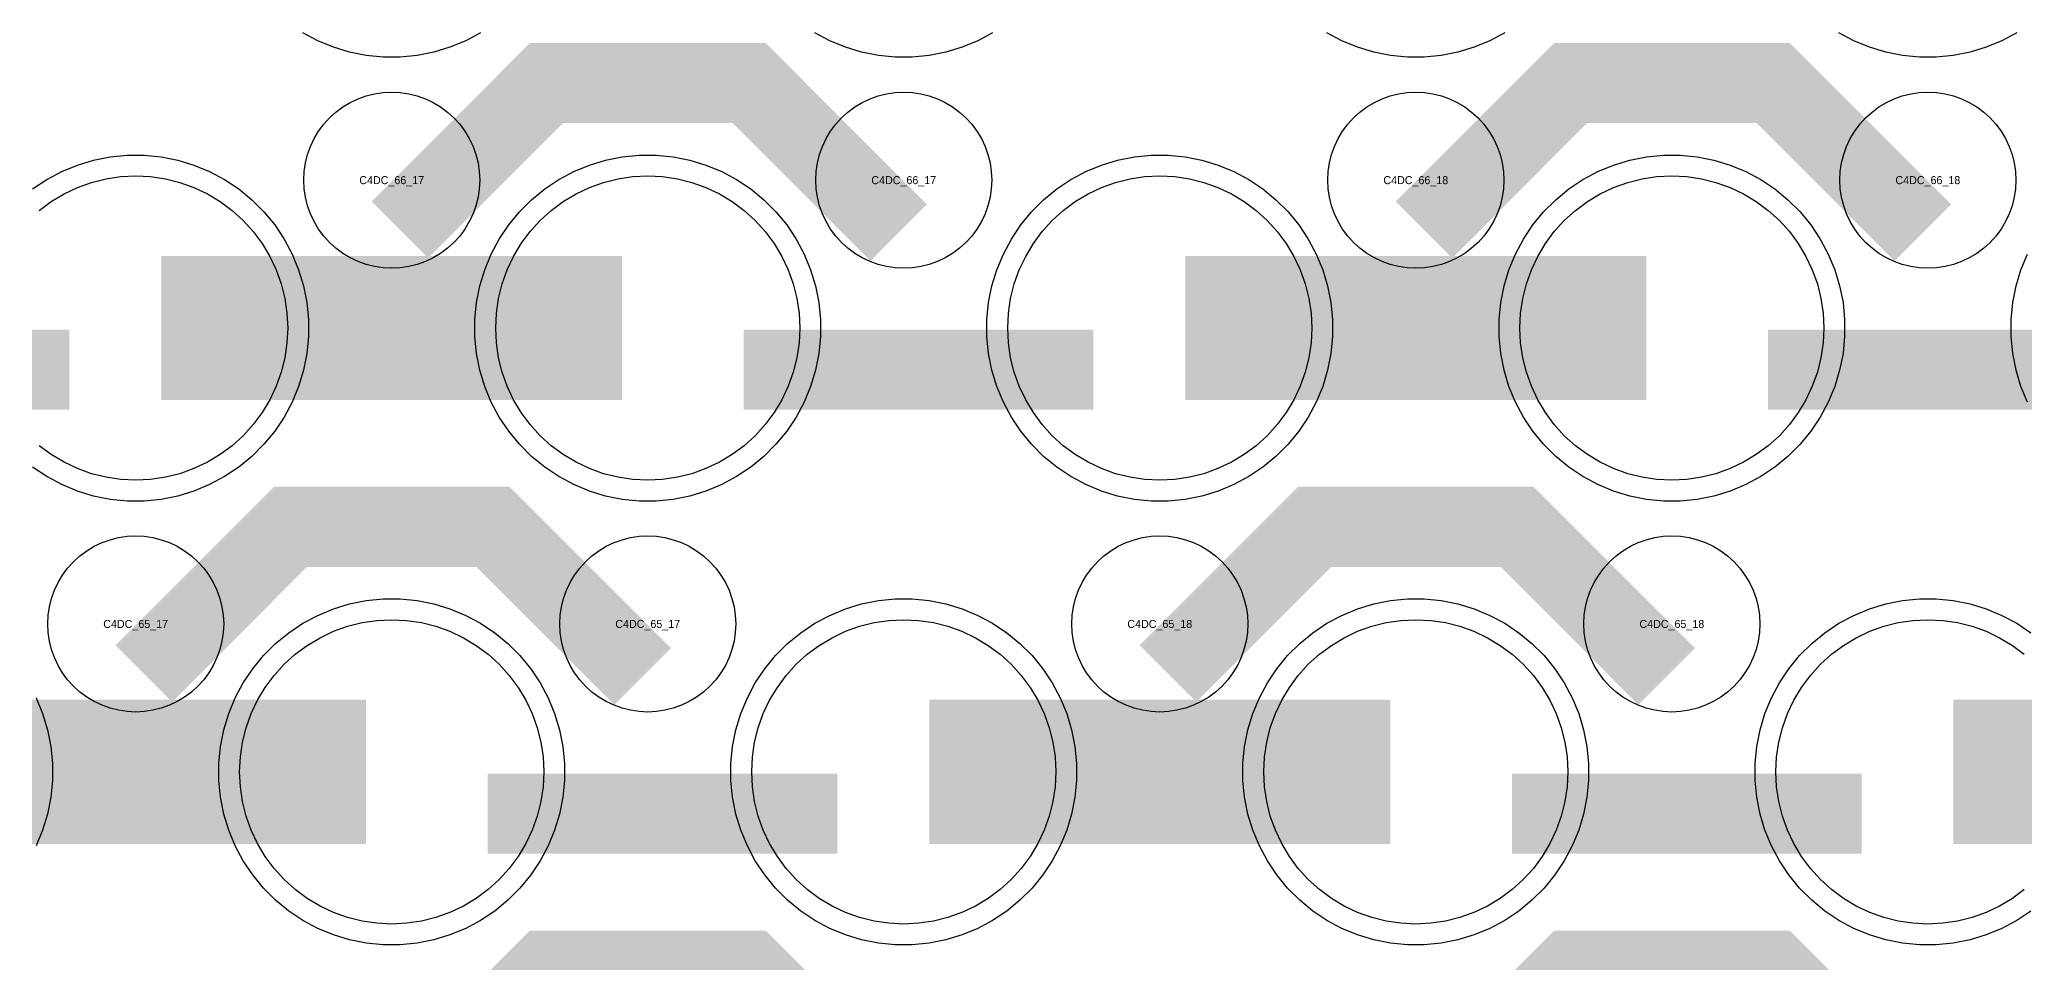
# Model space of a CAD drawing. Extents: x -11880 to 11880, y -14992 to 14992.
# Drawn here: x -6590 to -5970, y -5892 to -5604 of the extents above; entities that cross this region are included whole.
import ezdxf
from ezdxf.enums import TextEntityAlignment as Align

# ---------------------------------------------------------------- set-up
doc = ezdxf.new("R2010")
doc.units = 0
doc.header["$MEASUREMENT"] = 0
for name, color, linetype in [('GDS_775_DT_237', 138, 'CONTINUOUS'), ('RDL1_FS', 34, 'CONTINUOUS'), ('RDL_BS', 160, 'CONTINUOUS')]:
    doc.layers.add(name, color=color, linetype=linetype)

msp = doc.modelspace()

# ---------------------------------------------------------------- linework, layer by layer
at = {"layer": 'RDL1_FS'}
for points in [[(-6590.14, -5657.611), (-6586.395, -5654.833), (-6582.395, -5652.435), (-6578.181, -5650.443), (-6573.791, -5648.871), (-6569.268, -5647.739), (-6564.657, -5647.055), (-6560, -5646.826), (-6555.343, -5647.055), (-6550.732, -5647.739), (-6546.209, -5648.871), (-6541.819, -5650.443), (-6537.605, -5652.435), (-6533.605, -5654.833), (-6529.86, -5657.611), (-6526.406, -5660.741), (-6523.276, -5664.195), (-6520.498, -5667.94), (-6518.1, -5671.94), (-6516.108, -5676.154), (-6514.536, -5680.544), (-6513.404, -5685.067), (-6512.72, -5689.678), (-6512.491, -5694.335), (-6512.72, -5698.992), (-6513.404, -5703.603), (-6514.536, -5708.126), (-6516.108, -5712.516), (-6518.1, -5716.73), (-6520.498, -5720.73), (-6523.276, -5724.475), (-6526.406, -5727.929), (-6529.86, -5731.059), (-6533.605, -5733.837), (-6537.605, -5736.235), (-6541.819, -5738.227), (-6546.209, -5739.799), (-6550.732, -5740.931), (-6555.343, -5741.615), (-6560, -5741.844), (-6564.657, -5741.615), (-6569.268, -5740.931), (-6573.791, -5739.799), (-6578.181, -5738.227), (-6582.395, -5736.235), (-6586.395, -5733.837), (-6590.14, -5731.059)], [(-5969.86, -5869.624), (-5973.605, -5872.402), (-5977.605, -5874.8), (-5981.819, -5876.792), (-5986.209, -5878.364), (-5990.732, -5879.496), (-5995.343, -5880.18), (-6000, -5880.409), (-6004.657, -5880.18), (-6009.268, -5879.496), (-6013.791, -5878.364), (-6018.181, -5876.792), (-6022.395, -5874.8), (-6026.395, -5872.402), (-6030.14, -5869.624), (-6033.594, -5866.494), (-6036.724, -5863.04), (-6039.502, -5859.295), (-6041.9, -5855.295), (-6043.892, -5851.081), (-6045.464, -5846.691), (-6046.596, -5842.168), (-6047.28, -5837.557), (-6047.509, -5832.9), (-6047.28, -5828.243), (-6046.596, -5823.632), (-6045.464, -5819.109), (-6043.892, -5814.719), (-6041.9, -5810.505), (-6039.502, -5806.505), (-6036.724, -5802.76), (-6033.594, -5799.306), (-6030.14, -5796.176), (-6026.395, -5793.398), (-6022.395, -5791), (-6018.181, -5789.008), (-6013.791, -5787.436), (-6009.268, -5786.304), (-6004.657, -5785.62), (-6000, -5785.391), (-5995.343, -5785.62), (-5990.732, -5786.304), (-5986.209, -5787.436), (-5981.819, -5789.008), (-5977.605, -5791), (-5973.605, -5793.398), (-5969.86, -5796.176)]]:
    msp.add_lwpolyline(points, dxfattribs=at)
for points in [[(-6400, -5741.844), (-6404.657, -5741.615), (-6409.268, -5740.931), (-6413.791, -5739.799), (-6418.181, -5738.227), (-6422.395, -5736.235), (-6426.395, -5733.837), (-6430.14, -5731.059), (-6433.594, -5727.929), (-6436.724, -5724.475), (-6439.502, -5720.73), (-6441.9, -5716.73), (-6443.892, -5712.516), (-6445.464, -5708.126), (-6446.596, -5703.603), (-6447.28, -5698.992), (-6447.509, -5694.335), (-6447.28, -5689.678), (-6446.596, -5685.067), (-6445.464, -5680.544), (-6443.892, -5676.154), (-6441.9, -5671.94), (-6439.502, -5667.94), (-6436.724, -5664.195), (-6433.594, -5660.741), (-6430.14, -5657.611), (-6426.395, -5654.833), (-6422.395, -5652.435), (-6418.181, -5650.443), (-6413.791, -5648.871), (-6409.268, -5647.739), (-6404.657, -5647.055), (-6400, -5646.826), (-6395.343, -5647.055), (-6390.732, -5647.739), (-6386.209, -5648.871), (-6381.819, -5650.443), (-6377.605, -5652.435), (-6373.605, -5654.833), (-6369.86, -5657.611), (-6366.406, -5660.741), (-6363.276, -5664.195), (-6360.498, -5667.94), (-6358.1, -5671.94), (-6356.108, -5676.154), (-6354.536, -5680.544), (-6353.404, -5685.067), (-6352.72, -5689.678), (-6352.491, -5694.335), (-6352.72, -5698.992), (-6353.404, -5703.603), (-6354.536, -5708.126), (-6356.108, -5712.516), (-6358.1, -5716.73), (-6360.498, -5720.73), (-6363.276, -5724.475), (-6366.406, -5727.929), (-6369.86, -5731.059), (-6373.605, -5733.837), (-6377.605, -5736.235), (-6381.819, -5738.227), (-6386.209, -5739.799), (-6390.732, -5740.931), (-6395.343, -5741.615)], [(-6240, -5741.844), (-6244.657, -5741.615), (-6249.268, -5740.931), (-6253.791, -5739.799), (-6258.181, -5738.227), (-6262.395, -5736.235), (-6266.395, -5733.837), (-6270.14, -5731.059), (-6273.594, -5727.929), (-6276.724, -5724.475), (-6279.502, -5720.73), (-6281.9, -5716.73), (-6283.892, -5712.516), (-6285.464, -5708.126), (-6286.596, -5703.603), (-6287.28, -5698.992), (-6287.509, -5694.335), (-6287.28, -5689.678), (-6286.596, -5685.067), (-6285.464, -5680.544), (-6283.892, -5676.154), (-6281.9, -5671.94), (-6279.502, -5667.94), (-6276.724, -5664.195), (-6273.594, -5660.741), (-6270.14, -5657.611), (-6266.395, -5654.833), (-6262.395, -5652.435), (-6258.181, -5650.443), (-6253.791, -5648.871), (-6249.268, -5647.739), (-6244.657, -5647.055), (-6240, -5646.826), (-6235.343, -5647.055), (-6230.732, -5647.739), (-6226.209, -5648.871), (-6221.819, -5650.443), (-6217.605, -5652.435), (-6213.605, -5654.833), (-6209.86, -5657.611), (-6206.406, -5660.741), (-6203.276, -5664.195), (-6200.498, -5667.94), (-6198.1, -5671.94), (-6196.108, -5676.154), (-6194.536, -5680.544), (-6193.404, -5685.067), (-6192.72, -5689.678), (-6192.491, -5694.335), (-6192.72, -5698.992), (-6193.404, -5703.603), (-6194.536, -5708.126), (-6196.108, -5712.516), (-6198.1, -5716.73), (-6200.498, -5720.73), (-6203.276, -5724.475), (-6206.406, -5727.929), (-6209.86, -5731.059), (-6213.605, -5733.837), (-6217.605, -5736.235), (-6221.819, -5738.227), (-6226.209, -5739.799), (-6230.732, -5740.931), (-6235.343, -5741.615)], [(-6080, -5741.844), (-6084.657, -5741.615), (-6089.268, -5740.931), (-6093.791, -5739.799), (-6098.181, -5738.227), (-6102.395, -5736.235), (-6106.395, -5733.837), (-6110.14, -5731.059), (-6113.594, -5727.929), (-6116.724, -5724.475), (-6119.502, -5720.73), (-6121.9, -5716.73), (-6123.892, -5712.516), (-6125.464, -5708.126), (-6126.596, -5703.603), (-6127.28, -5698.992), (-6127.509, -5694.335), (-6127.28, -5689.678), (-6126.596, -5685.067), (-6125.464, -5680.544), (-6123.892, -5676.154), (-6121.9, -5671.94), (-6119.502, -5667.94), (-6116.724, -5664.195), (-6113.594, -5660.741), (-6110.14, -5657.611), (-6106.395, -5654.833), (-6102.395, -5652.435), (-6098.181, -5650.443), (-6093.791, -5648.871), (-6089.268, -5647.739), (-6084.657, -5647.055), (-6080, -5646.826), (-6075.343, -5647.055), (-6070.732, -5647.739), (-6066.209, -5648.871), (-6061.819, -5650.443), (-6057.605, -5652.435), (-6053.605, -5654.833), (-6049.86, -5657.611), (-6046.406, -5660.741), (-6043.276, -5664.195), (-6040.498, -5667.94), (-6038.1, -5671.94), (-6036.108, -5676.154), (-6034.536, -5680.544), (-6033.404, -5685.067), (-6032.72, -5689.678), (-6032.491, -5694.335), (-6032.72, -5698.992), (-6033.404, -5703.603), (-6034.536, -5708.126), (-6036.108, -5712.516), (-6038.1, -5716.73), (-6040.498, -5720.73), (-6043.276, -5724.475), (-6046.406, -5727.929), (-6049.86, -5731.059), (-6053.605, -5733.837), (-6057.605, -5736.235), (-6061.819, -5738.227), (-6066.209, -5739.799), (-6070.732, -5740.931), (-6075.343, -5741.615)], [(-6480, -5880.409), (-6484.657, -5880.18), (-6489.268, -5879.496), (-6493.791, -5878.364), (-6498.181, -5876.792), (-6502.395, -5874.8), (-6506.395, -5872.402), (-6510.14, -5869.624), (-6513.594, -5866.494), (-6516.724, -5863.04), (-6519.502, -5859.295), (-6521.9, -5855.295), (-6523.892, -5851.081), (-6525.464, -5846.691), (-6526.596, -5842.168), (-6527.28, -5837.557), (-6527.509, -5832.9), (-6527.28, -5828.243), (-6526.596, -5823.632), (-6525.464, -5819.109), (-6523.892, -5814.719), (-6521.9, -5810.505), (-6519.502, -5806.505), (-6516.724, -5802.76), (-6513.594, -5799.306), (-6510.14, -5796.176), (-6506.395, -5793.398), (-6502.395, -5791), (-6498.181, -5789.008), (-6493.791, -5787.436), (-6489.268, -5786.304), (-6484.657, -5785.62), (-6480, -5785.391), (-6475.343, -5785.62), (-6470.732, -5786.304), (-6466.209, -5787.436), (-6461.819, -5789.008), (-6457.605, -5791), (-6453.605, -5793.398), (-6449.86, -5796.176), (-6446.406, -5799.306), (-6443.276, -5802.76), (-6440.498, -5806.505), (-6438.1, -5810.505), (-6436.108, -5814.719), (-6434.536, -5819.109), (-6433.404, -5823.632), (-6432.72, -5828.243), (-6432.491, -5832.9), (-6432.72, -5837.557), (-6433.404, -5842.168), (-6434.536, -5846.691), (-6436.108, -5851.081), (-6438.1, -5855.295), (-6440.498, -5859.295), (-6443.276, -5863.04), (-6446.406, -5866.494), (-6449.86, -5869.624), (-6453.605, -5872.402), (-6457.605, -5874.8), (-6461.819, -5876.792), (-6466.209, -5878.364), (-6470.732, -5879.496), (-6475.343, -5880.18)], [(-6320, -5880.409), (-6324.657, -5880.18), (-6329.268, -5879.496), (-6333.791, -5878.364), (-6338.181, -5876.792), (-6342.395, -5874.8), (-6346.395, -5872.402), (-6350.14, -5869.624), (-6353.594, -5866.494), (-6356.724, -5863.04), (-6359.502, -5859.295), (-6361.9, -5855.295), (-6363.892, -5851.081), (-6365.464, -5846.691), (-6366.596, -5842.168), (-6367.28, -5837.557), (-6367.509, -5832.9), (-6367.28, -5828.243), (-6366.596, -5823.632), (-6365.464, -5819.109), (-6363.892, -5814.719), (-6361.9, -5810.505), (-6359.502, -5806.505), (-6356.724, -5802.76), (-6353.594, -5799.306), (-6350.14, -5796.176), (-6346.395, -5793.398), (-6342.395, -5791), (-6338.181, -5789.008), (-6333.791, -5787.436), (-6329.268, -5786.304), (-6324.657, -5785.62), (-6320, -5785.391), (-6315.343, -5785.62), (-6310.732, -5786.304), (-6306.209, -5787.436), (-6301.819, -5789.008), (-6297.605, -5791), (-6293.605, -5793.398), (-6289.86, -5796.176), (-6286.406, -5799.306), (-6283.276, -5802.76), (-6280.498, -5806.505), (-6278.1, -5810.505), (-6276.108, -5814.719), (-6274.536, -5819.109), (-6273.404, -5823.632), (-6272.72, -5828.243), (-6272.491, -5832.9), (-6272.72, -5837.557), (-6273.404, -5842.168), (-6274.536, -5846.691), (-6276.108, -5851.081), (-6278.1, -5855.295), (-6280.498, -5859.295), (-6283.276, -5863.04), (-6286.406, -5866.494), (-6289.86, -5869.624), (-6293.605, -5872.402), (-6297.605, -5874.8), (-6301.819, -5876.792), (-6306.209, -5878.364), (-6310.732, -5879.496), (-6315.343, -5880.18)], [(-6160, -5880.409), (-6164.657, -5880.18), (-6169.268, -5879.496), (-6173.791, -5878.364), (-6178.181, -5876.792), (-6182.395, -5874.8), (-6186.395, -5872.402), (-6190.14, -5869.624), (-6193.594, -5866.494), (-6196.724, -5863.04), (-6199.502, -5859.295), (-6201.9, -5855.295), (-6203.892, -5851.081), (-6205.464, -5846.691), (-6206.596, -5842.168), (-6207.28, -5837.557), (-6207.509, -5832.9), (-6207.28, -5828.243), (-6206.596, -5823.632), (-6205.464, -5819.109), (-6203.892, -5814.719), (-6201.9, -5810.505), (-6199.502, -5806.505), (-6196.724, -5802.76), (-6193.594, -5799.306), (-6190.14, -5796.176), (-6186.395, -5793.398), (-6182.395, -5791), (-6178.181, -5789.008), (-6173.791, -5787.436), (-6169.268, -5786.304), (-6164.657, -5785.62), (-6160, -5785.391), (-6155.343, -5785.62), (-6150.732, -5786.304), (-6146.209, -5787.436), (-6141.819, -5789.008), (-6137.605, -5791), (-6133.605, -5793.398), (-6129.86, -5796.176), (-6126.406, -5799.306), (-6123.276, -5802.76), (-6120.498, -5806.505), (-6118.1, -5810.505), (-6116.108, -5814.719), (-6114.536, -5819.109), (-6113.404, -5823.632), (-6112.72, -5828.243), (-6112.491, -5832.9), (-6112.72, -5837.557), (-6113.404, -5842.168), (-6114.536, -5846.691), (-6116.108, -5851.081), (-6118.1, -5855.295), (-6120.498, -5859.295), (-6123.276, -5863.04), (-6126.406, -5866.494), (-6129.86, -5869.624), (-6133.605, -5872.402), (-6137.605, -5874.8), (-6141.819, -5876.792), (-6146.209, -5878.364), (-6150.732, -5879.496), (-6155.343, -5880.18)]]:
    msp.add_lwpolyline(points, close=True, dxfattribs=at)
for points in [[(-6551.998, -5694.335, 45, 45, 0), (-6479.998, -5694.335, 45, 45, 0)], [(-6479.998, -5694.335, 45, 45, 0), (-6407.998, -5694.335, 45, 45, 0)], [(-6231.998, -5694.335, 45, 45, 0), (-6159.998, -5694.335, 45, 45, 0)], [(-6159.998, -5694.335, 45, 45, 0), (-6087.998, -5694.335, 45, 45, 0)], [(-6631.998, -5832.9, 45, 45, 0), (-6559.998, -5832.9, 45, 45, 0)], [(-6559.998, -5832.9, 45, 45, 0), (-6487.998, -5832.9, 45, 45, 0)], [(-6311.998, -5832.9, 45, 45, 0), (-6239.998, -5832.9, 45, 45, 0)], [(-6239.998, -5832.9, 45, 45, 0), (-6167.998, -5832.9, 45, 45, 0)], [(-5991.998, -5832.9, 45, 45, 0), (-5919.998, -5832.9, 45, 45, 0)]]:
    msp.add_lwpolyline(points, format="xyseb", dxfattribs=at)
at = {"layer": 'RDL_BS', "color": 240, "true_color": 0xed1f24}
for points in [[(-6452.223, -5602.153), (-6456.885, -5604.645), (-6461.795, -5606.676), (-6466.835, -5608.207), (-6472.062, -5609.253), (-6477.356, -5609.77), (-6482.644, -5609.77), (-6487.938, -5609.253), (-6493.165, -5608.207), (-6498.205, -5606.676), (-6503.115, -5604.645), (-6507.777, -5602.153)], [(-6292.223, -5602.153), (-6296.885, -5604.645), (-6301.795, -5606.676), (-6306.835, -5608.207), (-6312.062, -5609.253), (-6317.356, -5609.77), (-6322.644, -5609.77), (-6327.938, -5609.253), (-6333.165, -5608.207), (-6338.205, -5606.676), (-6343.115, -5604.645), (-6347.777, -5602.153)], [(-6132.223, -5602.153), (-6136.885, -5604.645), (-6141.795, -5606.676), (-6146.835, -5608.207), (-6152.062, -5609.253), (-6157.356, -5609.77), (-6162.644, -5609.77), (-6167.938, -5609.253), (-6173.165, -5608.207), (-6178.205, -5606.676), (-6183.115, -5604.645), (-6187.777, -5602.153)], [(-5972.223, -5602.153), (-5976.885, -5604.645), (-5981.795, -5606.676), (-5986.835, -5608.207), (-5992.062, -5609.253), (-5997.356, -5609.77), (-6002.644, -5609.77), (-6007.938, -5609.253), (-6013.165, -5608.207), (-6018.205, -5606.676), (-6023.115, -5604.645), (-6027.777, -5602.153)]]:
    msp.add_lwpolyline(points, dxfattribs=at)
at = {"layer": 'RDL_BS'}
for points in [[(-6477.438, -5663.649, 25, 25, 0), (-6431.623, -5617.834, 25, 25, 0), (-6398.07, -5617.834, 25, 25, 0)], [(-6321.599, -5664.548, 25, 25, 0), (-6368.313, -5617.834, 25, 25, 0), (-6398.071, -5617.834, 25, 25, 0)], [(-6157.438, -5663.649, 25, 25, 0), (-6111.623, -5617.834, 25, 25, 0), (-6078.07, -5617.834, 25, 25, 0)], [(-6001.599, -5664.548, 25, 25, 0), (-6048.313, -5617.834, 25, 25, 0), (-6078.071, -5617.834, 25, 25, 0)], [(-6689.984, -5707.348, 25, 25, 0), (-6580.719, -5707.348, 25, 25, 0)], [(-6369.984, -5707.348, 25, 25, 0), (-6260.719, -5707.348, 25, 25, 0)], [(-6049.984, -5707.348, 25, 25, 0), (-5940.719, -5707.348, 25, 25, 0)], [(-6557.438, -5802.214, 25, 25, 0), (-6511.623, -5756.399, 25, 25, 0), (-6478.07, -5756.399, 25, 25, 0)], [(-6401.599, -5803.113, 25, 25, 0), (-6448.313, -5756.399, 25, 25, 0), (-6478.071, -5756.399, 25, 25, 0)], [(-6237.438, -5802.214, 25, 25, 0), (-6191.623, -5756.399, 25, 25, 0), (-6158.07, -5756.399, 25, 25, 0)], [(-6081.599, -5803.113, 25, 25, 0), (-6128.313, -5756.399, 25, 25, 0), (-6158.071, -5756.399, 25, 25, 0)], [(-6449.984, -5845.913, 25, 25, 0), (-6340.719, -5845.913, 25, 25, 0)], [(-6129.984, -5845.913, 25, 25, 0), (-6020.719, -5845.913, 25, 25, 0)], [(-6477.438, -5940.779, 25, 25, 0), (-6431.623, -5894.964, 25, 25, 0), (-6398.07, -5894.964, 25, 25, 0)], [(-6321.599, -5941.678, 25, 25, 0), (-6368.313, -5894.964, 25, 25, 0), (-6398.071, -5894.964, 25, 25, 0)], [(-6157.438, -5940.779, 25, 25, 0), (-6111.623, -5894.964, 25, 25, 0), (-6078.07, -5894.964, 25, 25, 0)], [(-6001.599, -5941.678, 25, 25, 0), (-6048.313, -5894.964, 25, 25, 0), (-6078.071, -5894.964, 25, 25, 0)]]:
    msp.add_lwpolyline(points, format="xyseb", dxfattribs=at)
for points in [[(-6480, -5675.641), (-6482.693, -5675.509), (-6485.365, -5675.113), (-6487.984, -5674.456), (-6490.519, -5673.549), (-6492.956, -5672.397), (-6495.28, -5671.004), (-6497.443, -5669.401), (-6499.442, -5667.589), (-6501.254, -5665.59), (-6502.857, -5663.427), (-6504.25, -5661.103), (-6505.402, -5658.666), (-6506.309, -5656.131), (-6506.966, -5653.512), (-6507.362, -5650.84), (-6507.494, -5648.147), (-6507.362, -5645.454), (-6506.966, -5642.782), (-6506.309, -5640.163), (-6505.402, -5637.628), (-6504.25, -5635.191), (-6502.857, -5632.867), (-6501.254, -5630.704), (-6499.442, -5628.705), (-6497.443, -5626.893), (-6495.28, -5625.29), (-6492.956, -5623.897), (-6490.519, -5622.745), (-6487.984, -5621.838), (-6485.365, -5621.181), (-6482.693, -5620.785), (-6480, -5620.653), (-6477.307, -5620.785), (-6474.635, -5621.181), (-6472.016, -5621.838), (-6469.481, -5622.745), (-6467.044, -5623.897), (-6464.72, -5625.29), (-6462.557, -5626.893), (-6460.558, -5628.705), (-6458.746, -5630.704), (-6457.143, -5632.867), (-6455.75, -5635.191), (-6454.598, -5637.628), (-6453.691, -5640.163), (-6453.034, -5642.782), (-6452.638, -5645.454), (-6452.506, -5648.147), (-6452.638, -5650.84), (-6453.034, -5653.512), (-6453.691, -5656.131), (-6454.598, -5658.666), (-6455.75, -5661.103), (-6457.143, -5663.427), (-6458.746, -5665.59), (-6460.558, -5667.589), (-6462.557, -5669.401), (-6464.72, -5671.004), (-6467.044, -5672.397), (-6469.481, -5673.549), (-6472.016, -5674.456), (-6474.635, -5675.113), (-6477.307, -5675.509)], [(-6320, -5675.641), (-6322.693, -5675.509), (-6325.365, -5675.113), (-6327.984, -5674.456), (-6330.519, -5673.549), (-6332.956, -5672.397), (-6335.28, -5671.004), (-6337.443, -5669.401), (-6339.442, -5667.589), (-6341.254, -5665.59), (-6342.857, -5663.427), (-6344.25, -5661.103), (-6345.402, -5658.666), (-6346.309, -5656.131), (-6346.966, -5653.512), (-6347.362, -5650.84), (-6347.494, -5648.147), (-6347.362, -5645.454), (-6346.966, -5642.782), (-6346.309, -5640.163), (-6345.402, -5637.628), (-6344.25, -5635.191), (-6342.857, -5632.867), (-6341.254, -5630.704), (-6339.442, -5628.705), (-6337.443, -5626.893), (-6335.28, -5625.29), (-6332.956, -5623.897), (-6330.519, -5622.745), (-6327.984, -5621.838), (-6325.365, -5621.181), (-6322.693, -5620.785), (-6320, -5620.653), (-6317.307, -5620.785), (-6314.635, -5621.181), (-6312.016, -5621.838), (-6309.481, -5622.745), (-6307.044, -5623.897), (-6304.72, -5625.29), (-6302.557, -5626.893), (-6300.558, -5628.705), (-6298.746, -5630.704), (-6297.143, -5632.867), (-6295.75, -5635.191), (-6294.598, -5637.628), (-6293.691, -5640.163), (-6293.034, -5642.782), (-6292.638, -5645.454), (-6292.506, -5648.147), (-6292.638, -5650.84), (-6293.034, -5653.512), (-6293.691, -5656.131), (-6294.598, -5658.666), (-6295.75, -5661.103), (-6297.143, -5663.427), (-6298.746, -5665.59), (-6300.558, -5667.589), (-6302.557, -5669.401), (-6304.72, -5671.004), (-6307.044, -5672.397), (-6309.481, -5673.549), (-6312.016, -5674.456), (-6314.635, -5675.113), (-6317.307, -5675.509)], [(-6160, -5675.641), (-6162.693, -5675.509), (-6165.365, -5675.113), (-6167.984, -5674.456), (-6170.519, -5673.549), (-6172.956, -5672.397), (-6175.28, -5671.004), (-6177.443, -5669.401), (-6179.442, -5667.589), (-6181.254, -5665.59), (-6182.857, -5663.427), (-6184.25, -5661.103), (-6185.402, -5658.666), (-6186.309, -5656.131), (-6186.966, -5653.512), (-6187.362, -5650.84), (-6187.494, -5648.147), (-6187.362, -5645.454), (-6186.966, -5642.782), (-6186.309, -5640.163), (-6185.402, -5637.628), (-6184.25, -5635.191), (-6182.857, -5632.867), (-6181.254, -5630.704), (-6179.442, -5628.705), (-6177.443, -5626.893), (-6175.28, -5625.29), (-6172.956, -5623.897), (-6170.519, -5622.745), (-6167.984, -5621.838), (-6165.365, -5621.181), (-6162.693, -5620.785), (-6160, -5620.653), (-6157.307, -5620.785), (-6154.635, -5621.181), (-6152.016, -5621.838), (-6149.481, -5622.745), (-6147.044, -5623.897), (-6144.72, -5625.29), (-6142.557, -5626.893), (-6140.558, -5628.705), (-6138.746, -5630.704), (-6137.143, -5632.867), (-6135.75, -5635.191), (-6134.598, -5637.628), (-6133.691, -5640.163), (-6133.034, -5642.782), (-6132.638, -5645.454), (-6132.506, -5648.147), (-6132.638, -5650.84), (-6133.034, -5653.512), (-6133.691, -5656.131), (-6134.598, -5658.666), (-6135.75, -5661.103), (-6137.143, -5663.427), (-6138.746, -5665.59), (-6140.558, -5667.589), (-6142.557, -5669.401), (-6144.72, -5671.004), (-6147.044, -5672.397), (-6149.481, -5673.549), (-6152.016, -5674.456), (-6154.635, -5675.113), (-6157.307, -5675.509)], [(-6000, -5675.641), (-6002.693, -5675.509), (-6005.365, -5675.113), (-6007.984, -5674.456), (-6010.519, -5673.549), (-6012.956, -5672.397), (-6015.28, -5671.004), (-6017.443, -5669.401), (-6019.442, -5667.589), (-6021.254, -5665.59), (-6022.857, -5663.427), (-6024.25, -5661.103), (-6025.402, -5658.666), (-6026.309, -5656.131), (-6026.966, -5653.512), (-6027.362, -5650.84), (-6027.494, -5648.147), (-6027.362, -5645.454), (-6026.966, -5642.782), (-6026.309, -5640.163), (-6025.402, -5637.628), (-6024.25, -5635.191), (-6022.857, -5632.867), (-6021.254, -5630.704), (-6019.442, -5628.705), (-6017.443, -5626.893), (-6015.28, -5625.29), (-6012.956, -5623.897), (-6010.519, -5622.745), (-6007.984, -5621.838), (-6005.365, -5621.181), (-6002.693, -5620.785), (-6000, -5620.653), (-5997.307, -5620.785), (-5994.635, -5621.181), (-5992.016, -5621.838), (-5989.481, -5622.745), (-5987.044, -5623.897), (-5984.72, -5625.29), (-5982.557, -5626.893), (-5980.558, -5628.705), (-5978.746, -5630.704), (-5977.143, -5632.867), (-5975.75, -5635.191), (-5974.598, -5637.628), (-5973.691, -5640.163), (-5973.034, -5642.782), (-5972.638, -5645.454), (-5972.506, -5648.147), (-5972.638, -5650.84), (-5973.034, -5653.512), (-5973.691, -5656.131), (-5974.598, -5658.666), (-5975.75, -5661.103), (-5977.143, -5663.427), (-5978.746, -5665.59), (-5980.558, -5667.589), (-5982.557, -5669.401), (-5984.72, -5671.004), (-5987.044, -5672.397), (-5989.481, -5673.549), (-5992.016, -5674.456), (-5994.635, -5675.113), (-5997.307, -5675.509)], [(-6402.644, -5748.335), (-6407.938, -5747.818), (-6413.165, -5746.772), (-6418.205, -5745.241), (-6423.115, -5743.21), (-6427.777, -5740.718), (-6432.191, -5737.771), (-6436.292, -5734.409), (-6440.074, -5730.627), (-6443.436, -5726.526), (-6446.383, -5722.112), (-6448.875, -5717.45), (-6450.906, -5712.54), (-6452.437, -5707.5), (-6453.483, -5702.273), (-6454, -5696.979), (-6454, -5691.691), (-6453.483, -5686.397), (-6452.437, -5681.17), (-6450.906, -5676.13), (-6448.875, -5671.22), (-6446.383, -5666.558), (-6443.436, -5662.144), (-6440.074, -5658.043), (-6436.292, -5654.261), (-6432.191, -5650.899), (-6427.777, -5647.952), (-6423.115, -5645.46), (-6418.205, -5643.429), (-6413.165, -5641.898), (-6407.938, -5640.852), (-6402.644, -5640.335), (-6397.356, -5640.335), (-6392.062, -5640.852), (-6386.835, -5641.898), (-6381.795, -5643.429), (-6376.885, -5645.46), (-6372.223, -5647.952), (-6367.809, -5650.899), (-6363.708, -5654.261), (-6359.926, -5658.043), (-6356.564, -5662.144), (-6353.617, -5666.558), (-6351.125, -5671.22), (-6349.094, -5676.13), (-6347.563, -5681.17), (-6346.517, -5686.397), (-6346, -5691.691), (-6346, -5696.979), (-6346.517, -5702.273), (-6347.563, -5707.5), (-6349.094, -5712.54), (-6351.125, -5717.45), (-6353.617, -5722.112), (-6356.564, -5726.526), (-6359.926, -5730.627), (-6363.708, -5734.409), (-6367.809, -5737.771), (-6372.223, -5740.718), (-6376.885, -5743.21), (-6381.795, -5745.241), (-6386.835, -5746.772), (-6392.062, -5747.818), (-6397.356, -5748.335)], [(-6242.644, -5748.335), (-6247.938, -5747.818), (-6253.165, -5746.772), (-6258.205, -5745.241), (-6263.115, -5743.21), (-6267.777, -5740.718), (-6272.191, -5737.771), (-6276.292, -5734.409), (-6280.074, -5730.627), (-6283.436, -5726.526), (-6286.383, -5722.112), (-6288.875, -5717.45), (-6290.906, -5712.54), (-6292.437, -5707.5), (-6293.483, -5702.273), (-6294, -5696.979), (-6294, -5691.691), (-6293.483, -5686.397), (-6292.437, -5681.17), (-6290.906, -5676.13), (-6288.875, -5671.22), (-6286.383, -5666.558), (-6283.436, -5662.144), (-6280.074, -5658.043), (-6276.292, -5654.261), (-6272.191, -5650.899), (-6267.777, -5647.952), (-6263.115, -5645.46), (-6258.205, -5643.429), (-6253.165, -5641.898), (-6247.938, -5640.852), (-6242.644, -5640.335), (-6237.356, -5640.335), (-6232.062, -5640.852), (-6226.835, -5641.898), (-6221.795, -5643.429), (-6216.885, -5645.46), (-6212.223, -5647.952), (-6207.809, -5650.899), (-6203.708, -5654.261), (-6199.926, -5658.043), (-6196.564, -5662.144), (-6193.617, -5666.558), (-6191.125, -5671.22), (-6189.094, -5676.13), (-6187.563, -5681.17), (-6186.517, -5686.397), (-6186, -5691.691), (-6186, -5696.979), (-6186.517, -5702.273), (-6187.563, -5707.5), (-6189.094, -5712.54), (-6191.125, -5717.45), (-6193.617, -5722.112), (-6196.564, -5726.526), (-6199.926, -5730.627), (-6203.708, -5734.409), (-6207.809, -5737.771), (-6212.223, -5740.718), (-6216.885, -5743.21), (-6221.795, -5745.241), (-6226.835, -5746.772), (-6232.062, -5747.818), (-6237.356, -5748.335)], [(-6082.644, -5748.335), (-6087.938, -5747.818), (-6093.165, -5746.772), (-6098.205, -5745.241), (-6103.115, -5743.21), (-6107.777, -5740.718), (-6112.191, -5737.771), (-6116.292, -5734.409), (-6120.074, -5730.627), (-6123.436, -5726.526), (-6126.383, -5722.112), (-6128.875, -5717.45), (-6130.906, -5712.54), (-6132.437, -5707.5), (-6133.483, -5702.273), (-6134, -5696.979), (-6134, -5691.691), (-6133.483, -5686.397), (-6132.437, -5681.17), (-6130.906, -5676.13), (-6128.875, -5671.22), (-6126.383, -5666.558), (-6123.436, -5662.144), (-6120.074, -5658.043), (-6116.292, -5654.261), (-6112.191, -5650.899), (-6107.777, -5647.952), (-6103.115, -5645.46), (-6098.205, -5643.429), (-6093.165, -5641.898), (-6087.938, -5640.852), (-6082.644, -5640.335), (-6077.356, -5640.335), (-6072.062, -5640.852), (-6066.835, -5641.898), (-6061.795, -5643.429), (-6056.885, -5645.46), (-6052.223, -5647.952), (-6047.809, -5650.899), (-6043.708, -5654.261), (-6039.926, -5658.043), (-6036.564, -5662.144), (-6033.617, -5666.558), (-6031.125, -5671.22), (-6029.094, -5676.13), (-6027.563, -5681.17), (-6026.517, -5686.397), (-6026, -5691.691), (-6026, -5696.979), (-6026.517, -5702.273), (-6027.563, -5707.5), (-6029.094, -5712.54), (-6031.125, -5717.45), (-6033.617, -5722.112), (-6036.564, -5726.526), (-6039.926, -5730.627), (-6043.708, -5734.409), (-6047.809, -5737.771), (-6052.223, -5740.718), (-6056.885, -5743.21), (-6061.795, -5745.241), (-6066.835, -5746.772), (-6072.062, -5747.818), (-6077.356, -5748.335)], [(-6560, -5814.206), (-6562.693, -5814.074), (-6565.365, -5813.678), (-6567.984, -5813.021), (-6570.519, -5812.114), (-6572.956, -5810.962), (-6575.28, -5809.569), (-6577.443, -5807.966), (-6579.442, -5806.154), (-6581.254, -5804.155), (-6582.857, -5801.992), (-6584.25, -5799.668), (-6585.402, -5797.231), (-6586.309, -5794.696), (-6586.966, -5792.077), (-6587.362, -5789.405), (-6587.494, -5786.712), (-6587.362, -5784.019), (-6586.966, -5781.347), (-6586.309, -5778.728), (-6585.402, -5776.193), (-6584.25, -5773.756), (-6582.857, -5771.432), (-6581.254, -5769.269), (-6579.442, -5767.27), (-6577.443, -5765.458), (-6575.28, -5763.855), (-6572.956, -5762.462), (-6570.519, -5761.31), (-6567.984, -5760.403), (-6565.365, -5759.746), (-6562.693, -5759.35), (-6560, -5759.218), (-6557.307, -5759.35), (-6554.635, -5759.746), (-6552.016, -5760.403), (-6549.481, -5761.31), (-6547.044, -5762.462), (-6544.72, -5763.855), (-6542.557, -5765.458), (-6540.558, -5767.27), (-6538.746, -5769.269), (-6537.143, -5771.432), (-6535.75, -5773.756), (-6534.598, -5776.193), (-6533.691, -5778.728), (-6533.034, -5781.347), (-6532.638, -5784.019), (-6532.506, -5786.712), (-6532.638, -5789.405), (-6533.034, -5792.077), (-6533.691, -5794.696), (-6534.598, -5797.231), (-6535.75, -5799.668), (-6537.143, -5801.992), (-6538.746, -5804.155), (-6540.558, -5806.154), (-6542.557, -5807.966), (-6544.72, -5809.569), (-6547.044, -5810.962), (-6549.481, -5812.114), (-6552.016, -5813.021), (-6554.635, -5813.678), (-6557.307, -5814.074)], [(-6400, -5814.206), (-6402.693, -5814.074), (-6405.365, -5813.678), (-6407.984, -5813.021), (-6410.519, -5812.114), (-6412.956, -5810.962), (-6415.28, -5809.569), (-6417.443, -5807.966), (-6419.442, -5806.154), (-6421.254, -5804.155), (-6422.857, -5801.992), (-6424.25, -5799.668), (-6425.402, -5797.231), (-6426.309, -5794.696), (-6426.966, -5792.077), (-6427.362, -5789.405), (-6427.494, -5786.712), (-6427.362, -5784.019), (-6426.966, -5781.347), (-6426.309, -5778.728), (-6425.402, -5776.193), (-6424.25, -5773.756), (-6422.857, -5771.432), (-6421.254, -5769.269), (-6419.442, -5767.27), (-6417.443, -5765.458), (-6415.28, -5763.855), (-6412.956, -5762.462), (-6410.519, -5761.31), (-6407.984, -5760.403), (-6405.365, -5759.746), (-6402.693, -5759.35), (-6400, -5759.218), (-6397.307, -5759.35), (-6394.635, -5759.746), (-6392.016, -5760.403), (-6389.481, -5761.31), (-6387.044, -5762.462), (-6384.72, -5763.855), (-6382.557, -5765.458), (-6380.558, -5767.27), (-6378.746, -5769.269), (-6377.143, -5771.432), (-6375.75, -5773.756), (-6374.598, -5776.193), (-6373.691, -5778.728), (-6373.034, -5781.347), (-6372.638, -5784.019), (-6372.506, -5786.712), (-6372.638, -5789.405), (-6373.034, -5792.077), (-6373.691, -5794.696), (-6374.598, -5797.231), (-6375.75, -5799.668), (-6377.143, -5801.992), (-6378.746, -5804.155), (-6380.558, -5806.154), (-6382.557, -5807.966), (-6384.72, -5809.569), (-6387.044, -5810.962), (-6389.481, -5812.114), (-6392.016, -5813.021), (-6394.635, -5813.678), (-6397.307, -5814.074)], [(-6240, -5814.206), (-6242.693, -5814.074), (-6245.365, -5813.678), (-6247.984, -5813.021), (-6250.519, -5812.114), (-6252.956, -5810.962), (-6255.28, -5809.569), (-6257.443, -5807.966), (-6259.442, -5806.154), (-6261.254, -5804.155), (-6262.857, -5801.992), (-6264.25, -5799.668), (-6265.402, -5797.231), (-6266.309, -5794.696), (-6266.966, -5792.077), (-6267.362, -5789.405), (-6267.494, -5786.712), (-6267.362, -5784.019), (-6266.966, -5781.347), (-6266.309, -5778.728), (-6265.402, -5776.193), (-6264.25, -5773.756), (-6262.857, -5771.432), (-6261.254, -5769.269), (-6259.442, -5767.27), (-6257.443, -5765.458), (-6255.28, -5763.855), (-6252.956, -5762.462), (-6250.519, -5761.31), (-6247.984, -5760.403), (-6245.365, -5759.746), (-6242.693, -5759.35), (-6240, -5759.218), (-6237.307, -5759.35), (-6234.635, -5759.746), (-6232.016, -5760.403), (-6229.481, -5761.31), (-6227.044, -5762.462), (-6224.72, -5763.855), (-6222.557, -5765.458), (-6220.558, -5767.27), (-6218.746, -5769.269), (-6217.143, -5771.432), (-6215.75, -5773.756), (-6214.598, -5776.193), (-6213.691, -5778.728), (-6213.034, -5781.347), (-6212.638, -5784.019), (-6212.506, -5786.712), (-6212.638, -5789.405), (-6213.034, -5792.077), (-6213.691, -5794.696), (-6214.598, -5797.231), (-6215.75, -5799.668), (-6217.143, -5801.992), (-6218.746, -5804.155), (-6220.558, -5806.154), (-6222.557, -5807.966), (-6224.72, -5809.569), (-6227.044, -5810.962), (-6229.481, -5812.114), (-6232.016, -5813.021), (-6234.635, -5813.678), (-6237.307, -5814.074)], [(-6080, -5814.206), (-6082.693, -5814.074), (-6085.365, -5813.678), (-6087.984, -5813.021), (-6090.519, -5812.114), (-6092.956, -5810.962), (-6095.28, -5809.569), (-6097.443, -5807.966), (-6099.442, -5806.154), (-6101.254, -5804.155), (-6102.857, -5801.992), (-6104.25, -5799.668), (-6105.402, -5797.231), (-6106.309, -5794.696), (-6106.966, -5792.077), (-6107.362, -5789.405), (-6107.494, -5786.712), (-6107.362, -5784.019), (-6106.966, -5781.347), (-6106.309, -5778.728), (-6105.402, -5776.193), (-6104.25, -5773.756), (-6102.857, -5771.432), (-6101.254, -5769.269), (-6099.442, -5767.27), (-6097.443, -5765.458), (-6095.28, -5763.855), (-6092.956, -5762.462), (-6090.519, -5761.31), (-6087.984, -5760.403), (-6085.365, -5759.746), (-6082.693, -5759.35), (-6080, -5759.218), (-6077.307, -5759.35), (-6074.635, -5759.746), (-6072.016, -5760.403), (-6069.481, -5761.31), (-6067.044, -5762.462), (-6064.72, -5763.855), (-6062.557, -5765.458), (-6060.558, -5767.27), (-6058.746, -5769.269), (-6057.143, -5771.432), (-6055.75, -5773.756), (-6054.598, -5776.193), (-6053.691, -5778.728), (-6053.034, -5781.347), (-6052.638, -5784.019), (-6052.506, -5786.712), (-6052.638, -5789.405), (-6053.034, -5792.077), (-6053.691, -5794.696), (-6054.598, -5797.231), (-6055.75, -5799.668), (-6057.143, -5801.992), (-6058.746, -5804.155), (-6060.558, -5806.154), (-6062.557, -5807.966), (-6064.72, -5809.569), (-6067.044, -5810.962), (-6069.481, -5812.114), (-6072.016, -5813.021), (-6074.635, -5813.678), (-6077.307, -5814.074)], [(-6482.644, -5886.9), (-6487.938, -5886.383), (-6493.165, -5885.337), (-6498.205, -5883.806), (-6503.115, -5881.775), (-6507.777, -5879.283), (-6512.191, -5876.336), (-6516.292, -5872.974), (-6520.074, -5869.192), (-6523.436, -5865.091), (-6526.383, -5860.677), (-6528.875, -5856.015), (-6530.906, -5851.105), (-6532.437, -5846.065), (-6533.483, -5840.838), (-6534, -5835.544), (-6534, -5830.256), (-6533.483, -5824.962), (-6532.437, -5819.735), (-6530.906, -5814.695), (-6528.875, -5809.785), (-6526.383, -5805.123), (-6523.436, -5800.709), (-6520.074, -5796.608), (-6516.292, -5792.826), (-6512.191, -5789.464), (-6507.777, -5786.517), (-6503.115, -5784.025), (-6498.205, -5781.994), (-6493.165, -5780.463), (-6487.938, -5779.417), (-6482.644, -5778.9), (-6477.356, -5778.9), (-6472.062, -5779.417), (-6466.835, -5780.463), (-6461.795, -5781.994), (-6456.885, -5784.025), (-6452.223, -5786.517), (-6447.809, -5789.464), (-6443.708, -5792.826), (-6439.926, -5796.608), (-6436.564, -5800.709), (-6433.617, -5805.123), (-6431.125, -5809.785), (-6429.094, -5814.695), (-6427.563, -5819.735), (-6426.517, -5824.962), (-6426, -5830.256), (-6426, -5835.544), (-6426.517, -5840.838), (-6427.563, -5846.065), (-6429.094, -5851.105), (-6431.125, -5856.015), (-6433.617, -5860.677), (-6436.564, -5865.091), (-6439.926, -5869.192), (-6443.708, -5872.974), (-6447.809, -5876.336), (-6452.223, -5879.283), (-6456.885, -5881.775), (-6461.795, -5883.806), (-6466.835, -5885.337), (-6472.062, -5886.383), (-6477.356, -5886.9)], [(-6322.644, -5886.9), (-6327.938, -5886.383), (-6333.165, -5885.337), (-6338.205, -5883.806), (-6343.115, -5881.775), (-6347.777, -5879.283), (-6352.191, -5876.336), (-6356.292, -5872.974), (-6360.074, -5869.192), (-6363.436, -5865.091), (-6366.383, -5860.677), (-6368.875, -5856.015), (-6370.906, -5851.105), (-6372.437, -5846.065), (-6373.483, -5840.838), (-6374, -5835.544), (-6374, -5830.256), (-6373.483, -5824.962), (-6372.437, -5819.735), (-6370.906, -5814.695), (-6368.875, -5809.785), (-6366.383, -5805.123), (-6363.436, -5800.709), (-6360.074, -5796.608), (-6356.292, -5792.826), (-6352.191, -5789.464), (-6347.777, -5786.517), (-6343.115, -5784.025), (-6338.205, -5781.994), (-6333.165, -5780.463), (-6327.938, -5779.417), (-6322.644, -5778.9), (-6317.356, -5778.9), (-6312.062, -5779.417), (-6306.835, -5780.463), (-6301.795, -5781.994), (-6296.885, -5784.025), (-6292.223, -5786.517), (-6287.809, -5789.464), (-6283.708, -5792.826), (-6279.926, -5796.608), (-6276.564, -5800.709), (-6273.617, -5805.123), (-6271.125, -5809.785), (-6269.094, -5814.695), (-6267.563, -5819.735), (-6266.517, -5824.962), (-6266, -5830.256), (-6266, -5835.544), (-6266.517, -5840.838), (-6267.563, -5846.065), (-6269.094, -5851.105), (-6271.125, -5856.015), (-6273.617, -5860.677), (-6276.564, -5865.091), (-6279.926, -5869.192), (-6283.708, -5872.974), (-6287.809, -5876.336), (-6292.223, -5879.283), (-6296.885, -5881.775), (-6301.795, -5883.806), (-6306.835, -5885.337), (-6312.062, -5886.383), (-6317.356, -5886.9)], [(-6162.644, -5886.9), (-6167.938, -5886.383), (-6173.165, -5885.337), (-6178.205, -5883.806), (-6183.115, -5881.775), (-6187.777, -5879.283), (-6192.191, -5876.336), (-6196.292, -5872.974), (-6200.074, -5869.192), (-6203.436, -5865.091), (-6206.383, -5860.677), (-6208.875, -5856.015), (-6210.906, -5851.105), (-6212.437, -5846.065), (-6213.483, -5840.838), (-6214, -5835.544), (-6214, -5830.256), (-6213.483, -5824.962), (-6212.437, -5819.735), (-6210.906, -5814.695), (-6208.875, -5809.785), (-6206.383, -5805.123), (-6203.436, -5800.709), (-6200.074, -5796.608), (-6196.292, -5792.826), (-6192.191, -5789.464), (-6187.777, -5786.517), (-6183.115, -5784.025), (-6178.205, -5781.994), (-6173.165, -5780.463), (-6167.938, -5779.417), (-6162.644, -5778.9), (-6157.356, -5778.9), (-6152.062, -5779.417), (-6146.835, -5780.463), (-6141.795, -5781.994), (-6136.885, -5784.025), (-6132.223, -5786.517), (-6127.809, -5789.464), (-6123.708, -5792.826), (-6119.926, -5796.608), (-6116.564, -5800.709), (-6113.617, -5805.123), (-6111.125, -5809.785), (-6109.094, -5814.695), (-6107.563, -5819.735), (-6106.517, -5824.962), (-6106, -5830.256), (-6106, -5835.544), (-6106.517, -5840.838), (-6107.563, -5846.065), (-6109.094, -5851.105), (-6111.125, -5856.015), (-6113.617, -5860.677), (-6116.564, -5865.091), (-6119.926, -5869.192), (-6123.708, -5872.974), (-6127.809, -5876.336), (-6132.223, -5879.283), (-6136.885, -5881.775), (-6141.795, -5883.806), (-6146.835, -5885.337), (-6152.062, -5886.383), (-6157.356, -5886.9)]]:
    msp.add_lwpolyline(points, close=True, dxfattribs=at)
for points in [[(-6592.191, -5650.899), (-6587.777, -5647.952), (-6583.115, -5645.46), (-6578.205, -5643.429), (-6573.165, -5641.898), (-6567.938, -5640.852), (-6562.644, -5640.335), (-6557.356, -5640.335), (-6552.062, -5640.852), (-6546.835, -5641.898), (-6541.795, -5643.429), (-6536.885, -5645.46), (-6532.223, -5647.952), (-6527.809, -5650.899), (-6523.708, -5654.261), (-6519.926, -5658.043), (-6516.564, -5662.144), (-6513.617, -5666.558), (-6511.125, -5671.22), (-6509.094, -5676.13), (-6507.563, -5681.17), (-6506.517, -5686.397), (-6506, -5691.691), (-6506, -5696.979), (-6506.517, -5702.273), (-6507.563, -5707.5), (-6509.094, -5712.54), (-6511.125, -5717.45), (-6513.617, -5722.112), (-6516.564, -5726.526), (-6519.926, -5730.627), (-6523.708, -5734.409), (-6527.809, -5737.771), (-6532.223, -5740.718), (-6536.885, -5743.21), (-6541.795, -5745.241), (-6546.835, -5746.772), (-6552.062, -5747.818), (-6557.356, -5748.335), (-6562.644, -5748.335), (-6567.938, -5747.818), (-6573.165, -5746.772), (-6578.205, -5745.241), (-6583.115, -5743.21), (-6587.777, -5740.718), (-6592.191, -5737.771)], [(-5968.875, -5717.45), (-5970.906, -5712.54), (-5972.437, -5707.5), (-5973.483, -5702.273), (-5974, -5696.979), (-5974, -5691.691), (-5973.483, -5686.397), (-5972.437, -5681.17), (-5970.906, -5676.13), (-5968.875, -5671.22)], [(-5967.809, -5876.336), (-5972.223, -5879.283), (-5976.885, -5881.775), (-5981.795, -5883.806), (-5986.835, -5885.337), (-5992.062, -5886.383), (-5997.356, -5886.9), (-6002.644, -5886.9), (-6007.938, -5886.383), (-6013.165, -5885.337), (-6018.205, -5883.806), (-6023.115, -5881.775), (-6027.777, -5879.283), (-6032.191, -5876.336), (-6036.292, -5872.974), (-6040.074, -5869.192), (-6043.436, -5865.091), (-6046.383, -5860.677), (-6048.875, -5856.015), (-6050.906, -5851.105), (-6052.437, -5846.065), (-6053.483, -5840.838), (-6054, -5835.544), (-6054, -5830.256), (-6053.483, -5824.962), (-6052.437, -5819.735), (-6050.906, -5814.695), (-6048.875, -5809.785), (-6046.383, -5805.123), (-6043.436, -5800.709), (-6040.074, -5796.608), (-6036.292, -5792.826), (-6032.191, -5789.464), (-6027.777, -5786.517), (-6023.115, -5784.025), (-6018.205, -5781.994), (-6013.165, -5780.463), (-6007.938, -5779.417), (-6002.644, -5778.9), (-5997.356, -5778.9), (-5992.062, -5779.417), (-5986.835, -5780.463), (-5981.795, -5781.994), (-5976.885, -5784.025), (-5972.223, -5786.517), (-5967.809, -5789.464)], [(-6591.125, -5809.785), (-6589.094, -5814.695), (-6587.563, -5819.735), (-6586.517, -5824.962), (-6586, -5830.256), (-6586, -5835.544), (-6586.517, -5840.838), (-6587.563, -5846.065), (-6589.094, -5851.105), (-6591.125, -5856.015)]]:
    msp.add_lwpolyline(points, dxfattribs=at)

# ---------------------------------------------------------------- texts
at = {"layer": 'GDS_775_DT_237'}
for s, p in [('C4DC_66_17', (-6480, -5648.147)), ('C4DC_66_17', (-6480, -5648.147)), ('C4DC_66_17', (-6320, -5648.147)), ('C4DC_66_17', (-6320, -5648.147)), ('C4DC_66_18', (-6160, -5648.147)), ('C4DC_66_18', (-6160, -5648.147)), ('C4DC_66_18', (-6000, -5648.147)), ('C4DC_66_18', (-6000, -5648.147)), ('C4DC_65_17', (-6560, -5786.712)), ('C4DC_65_17', (-6560, -5786.712)), ('C4DC_65_17', (-6400, -5786.712)), ('C4DC_65_17', (-6400, -5786.712)), ('C4DC_65_18', (-6240, -5786.712)), ('C4DC_65_18', (-6240, -5786.712)), ('C4DC_65_18', (-6080, -5786.712)), ('C4DC_65_18', (-6080, -5786.712))]:
    msp.add_text(s, height=2.5, dxfattribs=at).set_placement(p, align=Align.MIDDLE_CENTER)

doc.saveas('drawing.dxf')
